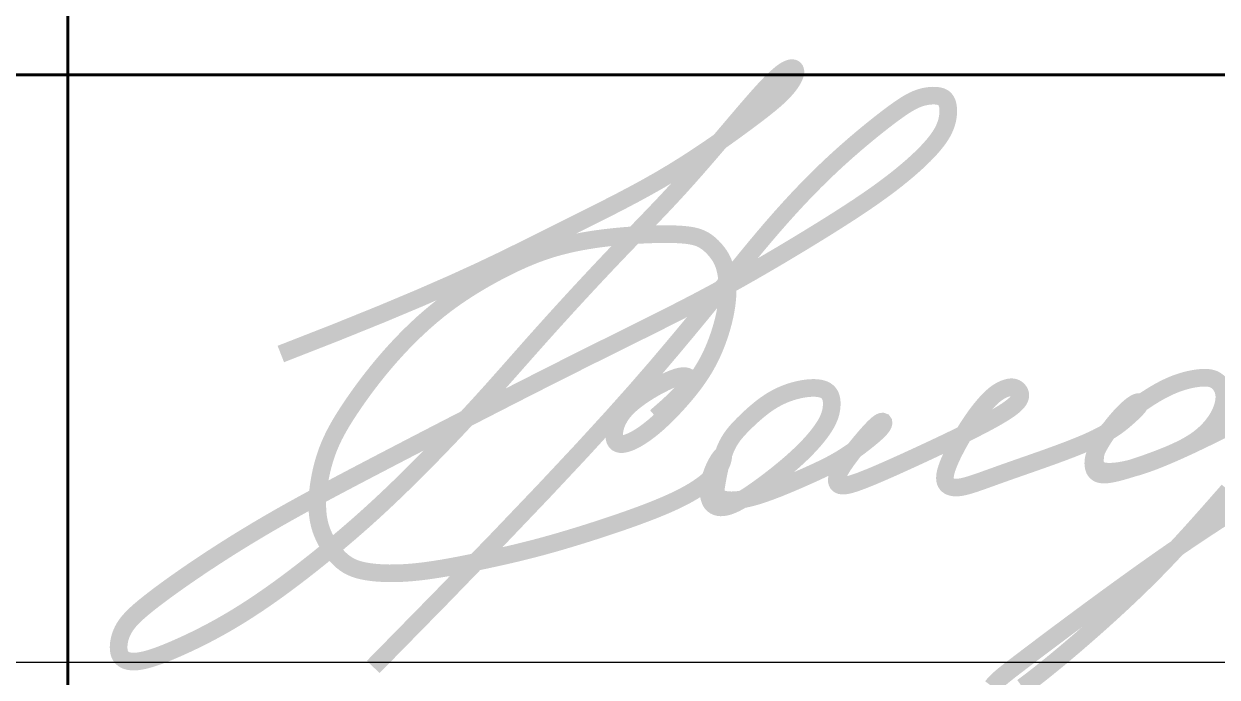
# Paper-space layout 'A4 Ф3' of a CAD drawing. Header units: millimetres. Extents: x 1 to 211, y 1 to 298.
# Drawn here: x 60.63 to 70.79, y 30.87 to 36.43 of the extents above; entities that cross this region are included whole.
import ezdxf

# ---------------------------------------------------------------- set-up
doc = ezdxf.new("R2010")
doc.units = ezdxf.units.MM
doc.layers.add('FORMAT', color=7, linetype='Continuous')
doc.layers.add('List', color=7, linetype='Continuous')

# ---------------------------------------------------------------- blocks, each defined once
blk = doc.blocks.new('СНН')
at = {"layer": 'List', "color": 0, "const_width": 0.3}
for points in [[(3.630176231682071, 7.464948683731847), (4.558706652124527, 7.827951670634121), (5.343115708659638, 8.144977759262758), (6.002029214732374, 8.421459123229539), (6.554072983787676, 8.6628279361463), (7.017872829270515, 8.874516371624836), (7.412054564625861, 9.061956603276982), (7.755244003298656, 9.230580804714535), (8.066066958733927, 9.38582114954933), (8.360165474353721, 9.532400229156934), (8.641246513488511, 9.67220230596814), (8.91003326944599, 9.806402060177462), (9.167248935533763, 9.936174171979474), (9.41361670505944, 10.06269332156868), (9.649859771330682, 10.18713418913967), (9.876701327655127, 10.31067145488695), (10.09486456734035, 10.4344797990051), (10.30482408600514, 10.55931222159699), (10.50606008851261, 10.68423500239903), (10.697804182037, 10.80789274105595), (10.87928797375252, 10.92893003721248), (11.04974307083341, 11.04599149051337), (11.20840108045394, 11.15772170060336), (11.3544936097883, 11.26276526712719), (11.48725226601075, 11.35976678972962), (11.60621752017817, 11.44774736807846), (11.71216529887809, 11.52723410193411), (11.80618039258067, 11.59913059107997), (11.88934759175609, 11.66434043529952), (11.96275168687452, 11.72376723437619), (12.02747746840612, 11.77831458809346), (12.0846097268211, 11.82888609623477), (12.13523325258959, 11.87638535858356), (12.18029723711865, 11.92155784510855), (12.2202084755628, 11.9645165065194), (12.25523816401335, 12.00521616371108), (12.28565749856167, 12.04361163757848), (12.31173767529913, 12.07965774901655), (12.33374989031711, 12.11330931892023), (12.35196533970691, 12.14452116818444), (12.36665521955993, 12.17324811770412), (12.37806812637799, 12.19946004818924), (12.38636225830507, 12.2231870796099), (12.3916732138955, 12.24447439175125), (12.39413659170375, 12.26336716439844), (12.39388799028416, 12.27991057733663), (12.39106300819119, 12.29414981035097), (12.38579724397922, 12.30613004322659), (12.37822629620268, 12.31589645574864), (12.36846316399604, 12.32345657776798), (12.35653044881414, 12.32866733939824), (12.34242815269189, 12.33134802081872), (12.32615627766421, 12.33131790220876), (12.30771482576602, 12.3283962637477), (12.28710379903222, 12.32240238561485), (12.26432319949774, 12.31315554798955), (12.23937302919748, 12.30047503105111), (12.21223068972898, 12.28418011475216), (12.1827831809403, 12.26409007813856), (12.1508949022421, 12.24002420002949), (12.11643025304511, 12.21180175924411), (12.07925363275996, 12.17924203460157), (12.03922944079733, 12.14216430492104), (11.9962220765679, 12.1003878490217), (11.95009593948239, 12.0537319457227), (11.90060996374825, 12.00191045411785), (11.84710122276039, 11.94421555439942), (11.78880132471047, 11.87983400703436), (11.72494187779017, 11.80795257248957), (11.65475449019123, 11.727758011232), (11.57747077010529, 11.63843708372857), (11.4923223257241, 11.5391765504462), (11.39854076523929, 11.42916317185181), (11.29569669322859, 11.30804303849494), (11.18471669981379, 11.17729956125558), (11.0668663715027, 11.03887548109629), (10.9434112948031, 10.89471353897971), (10.81561705622283, 10.74675647586839), (10.68474924226964, 10.59694703272495), (10.55207343945139, 10.44722795051196), (10.41885523427584, 10.29954197019202), (10.28602875045695, 10.15528214250808), (10.15320226053333, 10.01364275732452), (10.01965257424973, 9.873268414286088), (9.884656501350833, 9.732803713037512), (9.747490851581446, 9.590893253223541), (9.607432434686274, 9.446181634488909), (9.46375806041007, 9.297313456478378), (9.315744538497569, 9.142933318836668), (9.16301520765424, 8.982160211219522), (9.006579522428524, 8.816010683326652), (8.847793466329591, 8.645975674868765), (8.688013022866585, 8.473546125556553), (8.528594175548648, 8.30021297510072), (8.37089290788495, 8.127467163211989), (8.21626520338468, 7.95679962960105), (8.066067045556961, 7.789701313978625), (7.921202423407919, 7.627241476133775), (7.78076734793143, 7.46880265616916), (7.643405835618352, 7.313345714265793), (7.507761902959543, 7.159831510604689), (7.372479566445804, 7.007220905366892), (7.236202842567976, 6.854474758733388), (7.097575747816932, 6.700553930885234), (6.955242298683486, 6.544419282003431), (6.808283439825089, 6.385423232333849), (6.657527828565491, 6.224484442381765), (6.504241050395023, 6.06291313271727), (6.349688690804043, 5.902019523910496), (6.195136335282882, 5.743113836531534), (6.041849569321897, 5.587506291150504), (5.891093978411433, 5.436507108337508), (5.744135148041834, 5.291426508662667), (5.601884600811388, 5.153213272601362), (5.463837607750093, 5.021370420250008), (5.329135376995935, 4.895039531610308), (5.196919116686899, 4.773362186683954), (5.066330034960884, 4.655479965472665), (4.936509339955918, 4.540534447978103), (4.806598239809943, 4.427667214201974), (4.675737942660902, 4.316019844145998), (4.543310721252225, 4.204959817644351), (4.409663106749121, 4.094758213861339), (4.275382694922313, 3.985912011793743), (4.141057081542442, 3.878918190438369), (4.00727386238023, 3.774273728791996), (3.874620633206291, 3.672475605851417), (3.743684989791347, 3.574020800613439), (3.615054527906089, 3.479406292074855), (3.48919631093365, 3.389023639620432), (3.366095272707156, 3.302842724186817), (3.245615814672191, 3.220728007098671), (3.127622338274356, 3.1425439496806), (3.011979244959242, 3.068155013257268), (2.898550936172433, 2.997425659153279), (2.787201813359523, 2.930220348693296), (2.677796277966116, 2.86640354320194), (2.570289130304495, 2.805862293783079), (2.464996766153724, 2.748574010657478), (2.362325980159575, 2.694538693825151), (2.262683566967808, 2.643756343286085), (2.166476321224187, 2.596226959040279), (2.074111037574489, 2.551950541087748), (1.985994510664461, 2.510927089428477), (1.902533535139887, 2.473156604062467), (1.824021907020757, 2.438616494757113), (1.750301427824012, 2.40719381034934), (1.68110090044086, 2.378753009443443), (1.616149127762462, 2.353158550643769), (1.555174912680016, 2.330274892554612), (1.497907058084706, 2.309966493780279), (1.444074366867717, 2.292097812925078), (1.393405641920232, 2.276533308593357), (1.345652286062083, 2.263160029735345), (1.300656101827676, 2.251955386685196), (1.258281491680051, 2.24291938012297), (1.218392858082275, 2.236052010728769), (1.180854603497387, 2.231353279182641), (1.145531130388434, 2.228823186164703), (1.11228684121847, 2.228461732355), (1.080986138450555, 2.230268918433651), (1.051531090473687, 2.234244745080701), (1.023974429380722, 2.240389212976253), (0.9984065531904845, 2.248702322800369), (0.974917859921767, 2.25918407523315), (0.9535987475934035, 2.271834470954672), (0.9345396142241995, 2.28665351064501), (0.9178308578329748, 2.303641194984237), (0.903562876438535, 2.322797524652443), (0.891795935217182, 2.344099909983754), (0.8824697679751594, 2.367435399928424), (0.8754939756761999, 2.392668453090792), (0.8707781592840362, 2.419663528075147), (0.8682319197623797, 2.448285083485814), (0.8677648580749774, 2.478397577927111), (0.8692865751855477, 2.509865470003333), (0.8727066720578235, 2.542553218318815), (0.8779874825962608, 2.576332811895426), (0.885302272468273, 2.611106361425385), (0.8948770402819903, 2.646783508018486), (0.9069377846455424, 2.683273892784498), (0.9217105041670735, 2.7204871568332), (0.9394211974547133, 2.758332941274375), (0.960295863116606, 2.79672088721783), (0.9845604997608816, 2.835560635773333), (1.012523971609347, 2.874882307931116), (1.044826605338514, 2.915197944203214), (1.08219159323854, 2.957140064982098), (1.125342127599601, 3.001341190660255), (1.175001400711884, 3.048433841630185), (1.231892604865542, 3.09905053828433), (1.296738932350756, 3.153823801015207), (1.370263575457705, 3.213386150215271), (1.45300139498142, 3.278204446044696), (1.544733925736352, 3.34808290773428), (1.64505437104183, 3.42266009428252), (1.753555934217168, 3.501574564687913), (1.869831818581701, 3.584464877948946), (1.993475227454737, 3.670969593064114), (2.124079364155598, 3.760727269031889), (2.261237432003611, 3.853376464850796), (2.404640567116111, 3.948600919644476), (2.554371636802542, 4.046265093037391), (2.71061144117035, 4.146278624779142), (2.873540780327004, 4.248551154619377), (3.043340454379951, 4.352992322307699), (3.220191263436653, 4.459511767593724), (3.40427400760457, 4.568019130227099), (3.595769486991152, 4.678424049957428), (3.794737968977187, 4.790643696725226), (4.000757590036826, 4.90462536123455), (4.213285953917491, 5.020323864380316), (4.431780664366655, 5.137694027057449), (4.655699325131763, 5.256690670160907), (4.884499539960302, 5.377268614585602), (5.117638912599687, 5.499382681226464), (5.354575046797407, 5.622987690978433), (5.594712813868881, 5.747970694491996), (5.837246155401572, 5.873947661439785), (6.081316280550865, 6.000466791249991), (6.326064398472198, 6.127076283350831), (6.570631718320996, 6.253324337170468), (6.814159449252656, 6.378759152137121), (7.055788800422632, 6.502928927678965), (7.294660980986321, 6.625381863224205), (7.530173330701899, 6.745794168272368), (7.762747711738654, 6.864354092608323), (7.993062116868628, 6.981377896088247), (8.221794538863833, 7.097181838568374), (8.449622970496335, 7.212082179904882), (8.677225404538149, 7.326395179953976), (8.905279833761313, 7.440437098571848), (9.134464250937896, 7.554524195614717), (9.365260784091731, 7.668950141046209), (9.597368102254052, 7.783918245259641), (9.830289009707897, 7.899609228755764), (10.06352631073633, 8.016203812035341), (10.29658280962238, 8.133882715599128), (10.52896131064912, 8.252826659947885), (10.76016461809959, 8.373216365582351), (10.98969553625684, 8.495232553003277), (11.21697400395982, 8.61888275251492), (11.44108849827108, 8.743481733635406), (11.6610446308091, 8.868171075686332), (11.87584801319238, 8.99209235798935), (12.08450425703935, 9.114387159866041), (12.28601897396848, 9.234197060638053), (12.47939777559827, 9.350663639626973), (12.66364627354718, 9.462928476154431), (12.83801114302164, 9.570336459708685), (13.00270331358015, 9.67304572044452), (13.15817477836913, 9.77141769868335), (13.30487753053498, 9.86581383474663), (13.44326356322423, 9.956595568955791), (13.57378486958325, 10.04412434163224), (13.69689344275855, 10.12876159309741), (13.81304127589649, 10.21086876367275), (13.92263516330376, 10.29074705362609), (14.02590110392762, 10.36845670301103), (14.12301989787551, 10.44399771182756), (14.21417234525492, 10.51737008007566), (14.29953924617328, 10.58857380775535), (14.37930140073806, 10.65760889486664), (14.45363960905672, 10.7244753414095), (14.52273467123672, 10.78917314738395), (14.58674478711771, 10.85171737271837), (14.64573775546816, 10.91218331705467), (14.69975877478879, 10.97066133996316), (14.74885304358022, 11.02724180101411), (14.79306576034315, 11.08201505977784), (14.83244212357829, 11.13507147582464), (14.86702733178626, 11.18650140872482), (14.89686658346781, 11.23639521804865), (14.92205781023386, 11.28481314350968), (14.94290987613669, 11.33169494539437), (14.95978437833881, 11.37695026413243), (14.9730429140028, 11.42048874015357), (14.98304708029116, 11.46222001388747), (14.99015847436647, 11.50205372576387), (14.99473869339127, 11.53989951621243), (14.99714933452807, 11.57566702566288), (14.99769926199872, 11.60928095447329), (14.99648640826208, 11.6407262427153), (14.99355597283627, 11.6700028903889), (14.98895315523944, 11.69711089749407), (14.98272315498971, 11.72205026403082), (14.97491117160524, 11.74482098999918), (14.96556240460416, 11.76542307539911), (14.95472205350458, 11.78385652023063), (14.94239765138997, 11.80013638453546), (14.92844606560501, 11.81433796852227), (14.91268649705972, 11.82655163244141), (14.89493814666409, 11.83686773654325), (14.87502021532811, 11.84537664107822), (14.85275190396177, 11.85216870629663), (14.82795241347509, 11.85733429244891), (14.80044094477804, 11.86096375978542), (14.77010449839704, 11.86309475835381), (14.73710127332381, 11.86355409739082), (14.70165726816651, 11.86211587593045), (14.66399848153324, 11.85855419300675), (14.62435091203221, 11.85264314765372), (14.5829405582715, 11.84415683890537), (14.53999341885924, 11.83286936579573), (14.49573549240361, 11.81855482735881), (14.45014417982381, 11.8008743728257), (14.40220249128347, 11.77903735221589), (14.3506448392574, 11.7521401657459), (14.29420563622025, 11.71927921363229), (14.2316192946468, 11.6795508960916), (14.16162022701184, 11.63205161334039), (14.08294284579003, 11.57587776559521), (13.99432156345614, 11.51012575307258), (13.8949352547524, 11.43417058602433), (13.78574064349101, 11.34850171484321), (13.6681389157516, 11.2538871999572), (13.54353125761386, 11.15109510179434), (13.41331885515748, 11.04089348078263), (13.27890289446208, 10.92405039735006), (13.14168456160732, 10.80133391192465), (13.00306504267294, 10.67351208493441), (12.8641517265315, 10.54115719671824), (12.72487681322752, 10.40405840725867), (12.58487870559847, 10.2618090964491), (12.44379580648177, 10.11400264418299), (12.30126651871489, 9.960232430353727), (12.15692924513533, 9.800091834854754), (12.01042238858048, 9.633174237579482), (11.86138435188783, 9.459073018421336), (11.70901284242342, 9.277020116838967), (11.55074278566772, 9.084801710551927), (11.38356841162979, 8.879842536844961), (11.20448395031869, 8.659567333002855), (11.01048363174345, 8.421400836310369), (10.79856168591314, 8.162767784052264), (10.5657123428368, 7.881092913513313), (10.30892983252352, 7.573800961978278), (10.02163761881021, 7.234905575611165), (9.682976100845252, 6.844776036092937), (9.26851491160491, 6.380370533983793), (8.753823684065424, 5.818647259843942), (8.114472051203109, 5.136564404233567), (7.326029645994168, 4.311080157712865), (6.364066101414891, 3.319152710842061), (5.20415105044151, 2.137740254181323)], [(10.01772414321158, 6.394060086526337), (10.22334822287155, 6.574226717060298), (10.37615662183918, 6.718542998676554), (10.48299707219934, 6.831278443854301), (10.55071730603686, 6.916702565072796), (10.58616505543662, 6.979084874811235), (10.59618805248348, 7.022694885548858), (10.58763402926232, 7.051802109764892), (10.56735071785795, 7.070676059938563), (10.54096546251772, 7.0828483080912), (10.50922405613875, 7.088898664412567), (10.47165190378058, 7.088668998634503), (10.42777441050283, 7.082001180488873), (10.37711698136505, 7.06873707970756), (10.31920502142682, 7.048718566022387), (10.25356393574772, 7.02178750916525), (10.17971912938731, 6.987785778867987), (10.09771203574596, 6.946717139942677), (10.00964820158711, 6.89923293752227), (9.91814920201503, 6.846146411819901), (9.825836612133969, 6.788270803048746), (9.735332007048157, 6.726419351421952), (9.649256961861852, 6.661405297152668), (9.57023305167931, 6.594041880454057), (9.50088185160476, 6.525142341539265), (9.443244875581428, 6.455565100746639), (9.397043392908301, 6.386349298915291), (9.361418611723337, 6.318579257009503), (9.335511740164534, 6.253339295993555), (9.31846398636982, 6.191713736831729), (9.309416558477182, 6.134786900488322), (9.307510664624544, 6.083643107927628), (9.311887512949937, 6.039366680113928), (9.321816376892627, 6.002823567803133), (9.337078791097582, 5.974006240917731), (9.357584355511008, 5.952688799171795), (9.383242670079198, 5.938645342279428), (9.413963334748445, 5.931649969954719), (9.449655949464981, 5.931476781911797), (9.49023011417512, 5.937899877864722), (9.535595428825076, 5.950693357527612), (9.585646427024713, 5.969699090745649), (9.640217377037914, 5.995030027888518), (9.699127480792157, 6.02686688945694), (9.762195940214895, 6.065390395951681), (9.829241957233563, 6.110781267873491), (9.900084733775657, 6.163220225723136), (9.974543471768612, 6.222887990001368), (10.05243737313989, 6.289965281208921), (10.13341237499742, 6.364391859518946), (10.21642135517106, 6.445143643794011), (10.30024392667115, 6.5309555925691), (10.38365970250803, 6.62056266437915), (10.465448295692, 6.712699817759116), (10.54438931923343, 6.806102011243964), (10.61926238614262, 6.89950420336865), (10.68884710942993, 6.991641352668139), (10.75221689880399, 7.081534558016855), (10.80962035076669, 7.169349479647124), (10.86159985851816, 7.255537918130769), (10.90869781525859, 7.340551674039588), (10.95145661418816, 7.424842547945388), (10.99041864850704, 7.50886234041998), (11.02612631141539, 7.59306285203516), (11.05912199611342, 7.677895883362751), (11.08982756409204, 7.763662634783941), (11.11818275000541, 7.850061905917527), (11.14400675679843, 7.936641896191716), (11.16711878741601, 8.022950805034682), (11.18733804480308, 8.10853683187463), (11.20448373190456, 8.192948176139765), (11.21837505166533, 8.275733037258261), (11.22883120703031, 8.356439614658314), (11.23574673330509, 8.434646227964933), (11.23931749523783, 8.510051677590326), (11.23981468993733, 8.582384884143536), (11.23750951451242, 8.65137476823358), (11.23267316607189, 8.716750250469502), (11.22557684172457, 8.778240251460318), (11.21649173857926, 8.835573691815055), (11.2056890537448, 8.888479492142764), (11.19340231789532, 8.936814582897085), (11.17971439596616, 8.980947933910258), (11.16467048645801, 9.021376524859178), (11.14831578787155, 9.058597335420698), (11.13069549870744, 9.093107345271704), (11.11185481746639, 9.12540353408906), (11.09183894264907, 9.155982881549662), (11.07069307275617, 9.185342367330364), (11.0484699400501, 9.213873551269314), (11.02525241184028, 9.241546313849822), (11.00113088919794, 9.268225115716405), (10.97619577319423, 9.293774417513632), (10.95053746490035, 9.318058679886065), (10.92424636538749, 9.340942363478248), (10.89741287572683, 9.362289928934741), (10.87012739698954, 9.381965836900108), (10.84238239727925, 9.39987219772648), (10.81377861282911, 9.416061720596502), (10.78381884690472, 9.430624764400363), (10.7520059027717, 9.443651688028297), (10.71784258369561, 9.455232850370521), (10.68083169294203, 9.465458610317242), (10.64047603377659, 9.474419326758664), (10.59627840946487, 9.482205358585034), (10.54780188963576, 9.488892004984862), (10.49485060937158, 9.494494326339918), (10.43728897011786, 9.49901232333029), (10.37498137332025, 9.502445996636055), (10.3077922204243, 9.504795346937271), (10.23558591287562, 9.506060374914057), (10.15822685211981, 9.50624108124647), (10.07557943960245, 9.505337466614591), (9.987636142240092, 9.503342001620979), (9.894901688833158, 9.500217036557999), (9.798008873652975, 9.495917391640518), (9.697590490970896, 9.490397887083375), (9.594279335058332, 9.483613343101439), (9.48870820018658, 9.475518579909561), (9.38150988062705, 9.466068417722568), (9.27331717065104, 9.455217676755339), (9.164687531999746, 9.442906117180996), (9.055877096293356, 9.429013259005714), (8.947066662621893, 9.413403562193992), (8.83843703007531, 9.3959414867103), (8.730168997743675, 9.376491492519108), (8.622443364716958, 9.354918039584888), (8.515440930085134, 9.331085587872124), (8.409342492938237, 9.304858597345287), (8.304155586868445, 9.276056347730304), (8.199194683476605, 9.244317397798994), (8.093600988865802, 9.209235126084607), (7.986515709139041, 9.17040291112039), (7.877080050399399, 9.127414131439622), (7.764435218749909, 9.079862165575562), (7.647722420293632, 9.027340392061475), (7.526082861133602, 8.969442189430607), (7.398989211523343, 8.905858826770839), (7.267239998318132, 8.83667313538848), (7.131965212523766, 8.762065837144434), (6.994294845146015, 8.682217653899627), (6.855358887190618, 8.597309307514976), (6.716287329663344, 8.50752151985138), (6.578210163569991, 8.413035012769782), (6.442257379916298, 8.314030508131083), (6.309393237632804, 8.210748967283038), (6.179919067349146, 8.103672309520746), (6.053970467619762, 7.993342693626146), (5.931683036999004, 7.880302278381208), (5.813192374041335, 7.765093222567841), (5.698634077301136, 7.648257684968015), (5.5881437453328, 7.530337824363655), (5.48185697669075, 7.411875799536701), (5.379909369759843, 7.293428829764238), (5.28243652224657, 7.175614376303755), (5.189574031687882, 7.059064960907917), (5.101457495620749, 6.944413105329374), (5.018222511582109, 6.832291331320732), (4.940004677108916, 6.723332160634669), (4.866939589738109, 6.61816811502382), (4.79916284700667, 6.517431716240807), (4.736734714260421, 6.421506995406431), (4.679414128080992, 6.329784021113994), (4.62688469285888, 6.241404371324961), (4.578830012984553, 6.155509624000785), (4.534933692848568, 6.07124135710292), (4.494879336841407, 5.987741148592817), (4.458350549353582, 5.904150576431931), (4.425030934775605, 5.819611218581727), (4.394656829929971, 5.733483023665399), (4.367175501367228, 5.645999422953167), (4.342586948069907, 5.557612218377002), (4.320891169020597, 5.468773211868864), (4.302088163201773, 5.379934205360726), (4.286177929596021, 5.291547000784561), (4.273160467185874, 5.204063400072328), (4.263035774953891, 5.117935205156001), (4.255856584992898, 5.033523857377133), (4.251886561837011, 4.950829355715598), (4.251442103130614, 4.869761338560834), (4.254839606518146, 4.790229444302354), (4.262395469644005, 4.712143311329569), (4.274426090152587, 4.635412578031974), (4.291247865688305, 4.559946882799025), (4.313177193895569, 4.485655864020159), (4.340372273596585, 4.412562110567861), (4.372358508324737, 4.341140013246544), (4.4085031027912, 4.271976913343607), (4.448173261707182, 4.205660152146478), (4.490736189783845, 4.142777070942557), (4.53555909173238, 4.083915011019271), (4.58200917226398, 4.029661313664021), (4.629453636089834, 3.98060332016422), (4.677515819371734, 3.937162711574956), (4.726843584074174, 3.899098528021994), (4.778340923612219, 3.866004149398719), (4.832911831400934, 3.837472955598599), (4.891460300855456, 3.813098326515031), (4.954890325390834, 3.792473642041429), (5.024105898422163, 3.77519228207123), (5.100011013364536, 3.760847626497863), (5.183328864882184, 3.749138475166802), (5.274059452635952, 3.74018530773182), (5.372021977535865, 3.734214023798713), (5.477035640491919, 3.731450522973332), (5.588919642414083, 3.732120704861486), (5.707493184212367, 3.736450469068998), (5.832575466796782, 3.744665715201691), (5.96398569107734, 3.756992342865387), (6.101354726468855, 3.773520711630382), (6.24356011640566, 3.793799020924879), (6.389291072826864, 3.817239930141539), (6.537236807671661, 3.843256098673023), (6.686086532879158, 3.871260185912021), (6.834529460388523, 3.900664851251178), (6.981254802138906, 3.930882754083157), (7.124951770069429, 3.961326553800645), (7.264746505472899, 3.991582100106185), (7.40151286705651, 4.021928003941766), (7.536561642881139, 4.052816066559302), (7.671203621007634, 4.084698089210661), (7.806749589496831, 4.118025873147729), (7.944510336409621, 4.153251219622404), (8.08579664980681, 4.190825929886585), (8.231919317749288, 4.231201805192128), (8.383714532679136, 4.274672516409452), (8.540120104563584, 4.320899212883006), (8.69959924775111, 4.369384913575743), (8.860615176590159, 4.419632637450646), (9.021631105429208, 4.471145403470671), (9.181110248616733, 4.523426230598786), (9.337515820501181, 4.575978137797946), (9.48931103543103, 4.628304144031133), (9.635192638937639, 4.680005158475864), (9.774791501283687, 4.731073651167946), (9.907972023914795, 4.781599982357775), (10.03459860827658, 4.83167451229572), (10.15453565581458, 4.881387601232148), (10.26764756797445, 4.930829609417443), (10.37379874620173, 4.980090897101987), (10.47285359194202, 5.029261824536149), (10.56471417290606, 5.078402632000205), (10.64943322186499, 5.127453079893953), (10.72710113785507, 5.176322808647114), (10.79780831991257, 5.224921458689394), (10.86164516707379, 5.27315867045047), (10.91870207837497, 5.320944084360064), (10.96906945285241, 5.368187340847896), (11.01283768954235, 5.414798080343629), (11.05014992042183, 5.460588052949077), (11.08136020923078, 5.504977447454351), (11.10687535264986, 5.547288562321668), (11.1271021473598, 5.586843696013247), (11.14244739004121, 5.62296514699129), (11.15331787737483, 5.654975213718003), (11.1601204060413, 5.682196194655588), (11.16326177272131, 5.703950388266278), (11.16311864091389, 5.719695633387843), (11.15994714139137, 5.729431930360306), (11.15397327174442, 5.733294819899285), (11.14542302956373, 5.731419842720399), (11.13452241243999, 5.723942539539223), (11.12149741796383, 5.71099845107139), (11.10657404372601, 5.692723118032489), (11.08997828731716, 5.669252081138139), (11.0719813458461, 5.64078865112171), (11.05303521449417, 5.607807218787613), (11.0336370879609, 5.570849944958041), (11.01428416094575, 5.530458990455159), (10.99547362814826, 5.487176516101172), (10.97770268426787, 5.441544682718259), (10.96146852400409, 5.394105651128612), (10.94726834205644, 5.345401582154394), (10.93554660035322, 5.295989696432826), (10.92653682973815, 5.246487453861305), (10.92041982828377, 5.197527374152187), (10.91737639406263, 5.14974197701791), (10.91758732514725, 5.103763782170858), (10.92123341961022, 5.060225309323428), (10.92849547552401, 5.01975907818803), (10.93955429096124, 4.982997608477049), (10.95454546464586, 4.950490589956757), (10.97342379790761, 4.922456392608836), (10.99609889272767, 4.899030556468773), (11.02248035108726, 4.880348621572125), (11.05247777496754, 4.866546127954407), (11.08600076634968, 4.85775861565115), (11.12295892721489, 4.854121624697867), (11.16326185954435, 4.855770695130104), (11.20692463069199, 4.862871487066826), (11.25438416950268, 4.875710140960862), (11.30618287019408, 4.894602917348507), (11.36286312698379, 4.919866076766012), (11.42496733408947, 4.951815879749688), (11.49303788572874, 4.990768586835798), (11.5676171761192, 5.037040458560625), (11.64924759947848, 5.090947755460447), (11.73807228727489, 5.152535657773825), (11.83263731997931, 5.220765024548271), (11.9310895153132, 5.294325634533635), (12.03157569099815, 5.371907266479695), (12.13224266475563, 5.452199699136286), (12.23123725430716, 5.533892711253187), (12.32670627737428, 5.615676081580232), (12.41679655167851, 5.696239588867229), (12.49998635841348, 5.774461262215567), (12.57607983266149, 5.849972132133075), (12.64521257297696, 5.922591479479152), (12.70752017791423, 5.992138585113195), (12.76313824602775, 6.058432729894619), (12.81220237587195, 6.12129319468282), (12.85484816600117, 6.180539260337226), (12.8912112149699, 6.235990207717222), (12.92150245403226, 6.287548147401665), (12.94623414524176, 6.33544650884724), (12.96599388335156, 6.380001551230066), (12.98136926311488, 6.421529533726243), (12.992947879285, 6.460346715511903), (13.00131732661509, 6.496769355763163), (13.0070651998584, 6.531113713656154), (13.01077909376812, 6.563696048366978), (13.0129336041326, 6.594779909322426), (13.01355133088043, 6.624418006951913), (13.0125418749754, 6.652610341935528), (13.00981483738121, 6.679356914953331), (13.00527981906157, 6.704657726685439), (12.99884642098024, 6.7285127778119), (12.99042424410095, 6.750922069012801), (12.97992288938738, 6.771885600968232), (12.9672368911277, 6.791388314203189), (12.95220051690748, 6.809354908622381), (12.93463296763676, 6.825695023975427), (12.9143534442255, 6.840318300011944), (12.89118114758375, 6.853134376481548), (12.86493527862146, 6.864052893133873), (12.83543503824865, 6.872983489718549), (12.80249962737534, 6.87983580598518), (12.76602357978086, 6.884527011647591), (12.72620276072214, 6.887004396276367), (12.68330836832547, 6.887222779406258), (12.63761160071706, 6.885136980572056), (12.58938365602324, 6.880701819308526), (12.53889573237026, 6.873872115150433), (12.48641902788438, 6.86460268763254), (12.43222474069188, 6.852848356289641), (12.37656900224343, 6.838541350763932), (12.31964767728715, 6.821523541127277), (12.26164156389563, 6.80161420755904), (12.20273146014139, 6.778632630238547), (12.14309816409698, 6.752398089345092), (12.08292247383494, 6.722729865058028), (12.0223851874278, 6.689447237556663), (11.96166710294813, 6.652369487020351), (11.90097915148055, 6.611458963741455), (11.84065279615805, 6.567250298464628), (11.78104963312572, 6.520421192047578), (11.72253125852865, 6.471649345348026), (11.66545926851194, 6.421612459223666), (11.61019525922066, 6.370988234532219), (11.55710082679988, 6.320454372131393), (11.5065375673947, 6.270688572878881), (11.45879927804262, 6.222104987298877), (11.41390855935052, 6.174063564581274), (11.37182021281774, 6.125660703582497), (11.33248903994365, 6.075992803158925), (11.29586984222751, 6.024156262166926), (11.26191742116867, 5.969247479462907), (11.23058657826647, 5.910362853903251), (11.20183211502021, 5.846598784344323), (11.17560129933702, 5.777488409945931), (11.15181126475536, 5.704311831081355), (11.13037161122152, 5.628785888427273), (11.11119193868174, 5.552627422660407), (11.09418184708232, 5.47755327445742), (11.07925093636953, 5.405280284494992), (11.06630880648961, 5.337525293449843), (11.05526505738885, 5.276005141998638), (11.04618748766614, 5.22203758090238), (11.03977669053091, 5.17534400125929), (11.0368914578452, 5.135246704251898), (11.03839058147102, 5.101067991062734), (11.04513285327041, 5.072130162874344), (11.05797706510543, 5.047755520869245), (11.07778200883811, 5.027266366229966), (11.1054064763305, 5.009985000139053), (11.14156612746758, 4.995459623384846), (11.18640409422642, 4.984142035179004), (11.23992037660696, 4.976709934338984), (11.30211497460925, 4.973841019682254), (11.37298788823327, 4.976212990026297), (11.45253911747903, 4.984503544188555), (11.54076866234649, 4.999390380986525), (11.6376765228357, 5.021551199237663), (11.74290110246241, 5.051317317933126), (11.8546344188054, 5.087634536758827), (11.97070689295924, 5.129102275574325), (12.08894894601854, 5.174319954239265), (12.20719099907782, 5.221886992613193), (12.32326347323169, 5.270402810555737), (12.43499678957468, 5.318466827926457), (12.54022136920136, 5.364678464584969), (12.63727989492059, 5.407960930437951), (12.72656409639828, 5.448532595580417), (12.80897796501455, 5.486935620154454), (12.88542549214964, 5.523712164302196), (12.95681066918365, 5.559404388165731), (13.02403748749682, 5.594554451887148), (13.08800993846932, 5.62970451560858), (13.14963201348129, 5.665396739472114), (13.20964950542986, 5.70204527354852), (13.26817541327995, 5.739552227623221), (13.32516453751341, 5.777691701410333), (13.38057167861214, 5.816237794623944), (13.43435163705797, 5.854964606978143), (13.48645921333278, 5.893646238187031), (13.53684920791841, 5.932056787964711), (13.58547642129676, 5.969970356025271), (13.63222032124989, 6.007161042196159), (13.67665904476061, 6.043402946758206), (13.71829539611201, 6.078470170105589), (13.75663217958711, 6.112136812632485), (13.791172199469, 6.144176974733071), (13.8214182600407, 6.174364756801523), (13.84687316558526, 6.202474259232019), (13.86703972038572, 6.228279582418721), (13.88154879419611, 6.251517176481499), (13.89054351865428, 6.271772890442775), (13.89429509086903, 6.288594923050681), (13.89307470794921, 6.30153147305333), (13.88715356700359, 6.310130739198811), (13.876802865141, 6.313940920235268), (13.86229379947028, 6.312510214910801), (13.84389756710021, 6.305386821973527), (13.82183263253805, 6.292194240606889), (13.79610652988467, 6.272857171735708), (13.76667406063942, 6.247375616720162), (13.73349002630161, 6.215749576920401), (13.69650922837059, 6.177979053696574), (13.6556864683456, 6.134064048408873), (13.61097654772607, 6.084004562417419), (13.56233426801125, 6.027800597082404), (13.5099856278093, 5.965730763572523), (13.45524141416359, 5.899188112290687), (13.39968361122635, 5.829844303448368), (13.3448942031498, 5.759370997257008), (13.29245517408614, 5.689439853928078), (13.2439485081876, 5.621722533673036), (13.20095618960636, 5.557890696703324), (13.16506020249463, 5.499616003230428), (13.1374583349309, 5.448208673371041), (13.11781159069872, 5.40353316686297), (13.10539677750793, 5.365092503349259), (13.09949070306837, 5.332389702472937), (13.09937017508983, 5.304927783877047), (13.10431200128218, 5.282209767204648), (13.1135929893552, 5.263738672098796), (13.12648994701877, 5.249017518202506), (13.14249061289771, 5.237654745224247), (13.16192644927719, 5.229680473134138), (13.18533984935735, 5.225230241967707), (13.21327320633838, 5.224439591760472), (13.24626891342046, 5.227444062547959), (13.28486936380375, 5.2343791943657), (13.3296169506884, 5.245380527249224), (13.38105406727462, 5.260583601234046), (13.43970050751224, 5.28012395646904), (13.50598566834969, 5.304137133556466), (13.66309934261679, 5.366124116151056), (13.75474145144267, 5.404369003089414), (13.85564947166094, 5.447628874742648), (13.96623020096979, 5.496039271826347), (14.08689043706729, 5.549735735056117), (14.21753978193467, 5.608635434825856), (14.3560990546853, 5.671782060242605), (14.4999918787156, 5.7380009300917), (14.64664187742201, 5.806117363158492), (14.79347267420095, 5.874956678228301), (14.93790789244889, 5.943344194086449), (15.07737115556224, 6.010105229518302), (15.20928608693742, 6.074065103309166), (15.33156597243482, 6.134275034416958), (15.44408274777046, 6.190689842489774), (15.54719801112438, 6.243490247348304), (15.64127336067656, 6.292856968813211), (15.72667039460703, 6.338970726705184), (15.80375071109574, 6.382012240844886), (15.87287590832275, 6.422162231052979), (15.93440758446803, 6.459601417150167), (15.98871487045588, 6.494510519070445), (16.03619702818775, 6.527070257201245), (16.07726085230942, 6.557461352043304), (16.11231313746666, 6.585864524097374), (16.14176067830524, 6.612460493864219), (16.16601026947092, 6.637429981844604), (16.18546870560945, 6.660953708539267), (16.20054278136663, 6.683212394448972), (16.21163175830474, 6.704356639991004), (16.21910476565233, 6.72441656524883), (16.22332339955451, 6.743392170222463), (16.22464925615631, 6.761283454911875), (16.22344393160287, 6.778090419317081), (16.22006902203927, 6.793813063438093), (16.21488612361054, 6.808451387274885), (16.20825683246184, 6.82200539082747), (16.20049754555921, 6.834475074095848), (16.19174386315288, 6.845860437080034), (16.18208618631397, 6.856161479779999), (16.17161491611372, 6.865378202195756), (16.16042045362329, 6.873510604327307), (16.14859319991387, 6.880558686174651), (16.13622355605668, 6.886522447737789), (16.12340192312283, 6.891401889016719), (16.11016596890368, 6.89518194996971), (16.09634242807098, 6.897787330388126), (16.08170530201659, 6.89912767002157), (16.06602859213234, 6.899112608619674), (16.04908629981011, 6.897651785932069), (16.0306524264418, 6.894654841708373), (16.01050097341923, 6.890031415698203), (15.98840594213428, 6.883691147651177), (15.96417900024391, 6.875475907412507), (15.93778248046556, 6.864956485209745), (15.90921638178179, 6.851635901366009), (15.87848070317514, 6.835017176204416), (15.84557544362812, 6.8146033300481), (15.81050060212331, 6.789897383220193), (15.77325617764325, 6.760402356043798), (15.73384216917046, 6.725621268842061), (15.6923113087978, 6.685200211711133), (15.64892726105938, 6.639357553839246), (15.6040064235996, 6.588454734187678), (15.55786519406285, 6.532853191717691), (15.51081997009359, 6.47291436539055), (15.46318714933616, 6.408999694167519), (15.41528312943504, 6.341470617009889), (15.36742430803457, 6.27068857287891), (15.31995721579128, 6.197120421254652), (15.27334891541002, 6.121654703692385), (15.22809660260776, 6.045285382266186), (15.18469747310144, 5.969006419050117), (15.14364872260799, 5.893811776118255), (15.1054475468444, 5.820695415544676), (15.07059114152758, 5.750651299403443), (15.03957670237454, 5.684673389768633), (15.01281102572673, 5.623559868171824), (14.99033931042404, 5.567325793974674), (14.97211635593086, 5.51579044599633), (14.95809696171159, 5.468773103055994), (14.94823592723065, 5.426093043972798), (14.94248805195244, 5.387569547565902), (14.94080813534134, 5.35302189265451), (14.9431509768618, 5.322269358057752), (14.94943371005226, 5.295138752899035), (14.9594228047473, 5.271487007518686), (14.97284706485558, 5.251178582561252), (14.98943529428575, 5.234077938671305), (15.00891629694641, 5.220049536493363), (15.03101887674626, 5.208957836672013), (15.0554718375939, 5.200667299851801), (15.08200398339798, 5.195042386677286), (15.11045711652335, 5.191977677649774), (15.14112503315956, 5.191488232697651), (15.17441452795242, 5.193619231606064), (15.21073239554764, 5.198415854160174), (15.250485430591, 5.205923280145128), (15.29408042772829, 5.216186689346073), (15.34192418160526, 5.229251261548142), (15.39442348686768, 5.24516217653651), (15.45215087023652, 5.264002264030608), (15.5163417867337, 5.286004953487108), (15.58839742345634, 5.311441324296993), (15.66971896750155, 5.340582455851219), (15.76170760596648, 5.373699427540756), (15.86576452594824, 5.411063318756603), (15.98329091454391, 5.452945208889701), (16.11568795885071, 5.49961617733102), (16.26340765506737, 5.551143993644956), (16.42310523579951, 5.606783188089508), (16.59048674275439, 5.665584981096046), (16.76125821763929, 5.726600593095994), (16.93112570216146, 5.788881244520737), (17.09579523802822, 5.851478155801686), (17.25097286694676, 5.913442547370223), (17.39236463062443, 5.973825639657761), (17.51669356094396, 6.031844312987999), (17.6247506504902, 6.087378087253782), (17.7183438820235, 6.140472142240255), (17.79928123830422, 6.191171657732567), (17.86937070209268, 6.239521813515878), (17.93042025614926, 6.285567789375335), (17.98423788323427, 6.32935476509607), (18.03263156610805, 6.370927920463245), (18.07705522413019, 6.410294785214361), (18.11754652305708, 6.447312288896299), (18.15378906524427, 6.481799711008321), (18.18546645304738, 6.513576331049662), (18.21226228882199, 6.542461428519573), (18.23386017492367, 6.568274282917286), (18.24994371370809, 6.590834173742067), (18.26019650753076, 6.609960380493149), (18.26440762445924, 6.625449592890547), (18.2627879954085, 6.637008141537364), (18.25565401700555, 6.644319767257513), (18.24332208587733, 6.647068210874834), (18.22610859865079, 6.644937213213225), (18.20432995195287, 6.637610515096568), (18.17830254241053, 6.624771857348733), (18.14834276665073, 6.606104980793617), (18.11480468773507, 6.58143669591476), (18.07819303446402, 6.551166091834431), (18.03905020207259, 6.515835327334585), (17.9979185857959, 6.47598656119716), (17.95534058086903, 6.432161952204083), (17.91185858252709, 6.384903659137322), (17.86801498600513, 6.334753840778788), (17.82435218653828, 6.282254655910449), (17.78139751285556, 6.227970853773555), (17.7396180276618, 6.172557545446579), (17.69946572715588, 6.116692432467303), (17.66139260753655, 6.061053216373537), (17.62585066500267, 6.006317598703063), (17.59329189575302, 5.953163280993663), (17.56416829598643, 5.902267964783135), (17.53893186190174, 5.854309351609273), (17.51791405731021, 5.809799482664189), (17.50096421647311, 5.768587757757273), (17.48781114126416, 5.730357916352247), (17.47818363355708, 5.694793697912828), (17.47181049522561, 5.661578841902738), (17.46842052814347, 5.630397087785709), (17.46774253418439, 5.600932175025434), (17.46950531522211, 5.57286784308566), (17.4735356057588, 5.546000781686387), (17.4800518708104, 5.520579481572823), (17.48937050802135, 5.496965383746498), (17.50180791503604, 5.4755199292089), (17.51768048949887, 5.456604558961558), (17.53730462905426, 5.44058071400596), (17.56099673134665, 5.427809835343637), (17.58907319402036, 5.418653363976076), (17.62187301430939, 5.413412500511199), (17.65982558780553, 5.412147483982451), (17.70338290969016, 5.414858313029654), (17.75299697514464, 5.421544986292659), (17.80911977935034, 5.432207502411301), (17.87220331748861, 5.446845860025433), (17.94269958474081, 5.465460057774876), (18.0210605762883, 5.488050094299481), (18.1073465578161, 5.514518078477891), (18.2000508770239, 5.544374560144049), (18.29727515211513, 5.577032199370705), (18.39712100129313, 5.611903656230595), (18.49769004276132, 5.648401590796467), (18.59708389472305, 5.685938663141087), (18.69340417538174, 5.723927533337189), (18.78475250294073, 5.761780861457523), (18.86962975852236, 5.799054377574549), (18.94813387492468, 5.835876091759615), (19.02076204786456, 5.872517084083767), (19.08801147305903, 5.909248434618049), (19.15037934622498, 5.94634122343352), (19.20836286307937, 5.984066530601239), (19.2624592193392, 6.02269543619225), (19.31316561072137, 6.062499020277599), (19.36088883356743, 6.10367306305973), (19.4056740867172, 6.14611214526667), (19.44747616963511, 6.189635547757802), (19.48624988178554, 6.234062551392568), (19.52195002263289, 6.279212437030338), (19.5545313916416, 6.324904485530538), (19.58394878827604, 6.370957977752581), (19.61015701200065, 6.417192194555852), (19.63311086261899, 6.463411356531338), (19.65276514129121, 6.509359443196345), (19.66907464951666, 6.554765373799725), (19.68199418879462, 6.599358067590344), (19.69147856062443, 6.642866443817098), (19.69748256650541, 6.68501942172881), (19.6999610079369, 6.72554592057439), (19.69886868641819, 6.76417485960269), (19.69422066913367, 6.800672808110221), (19.68627308600776, 6.834956935584116), (19.67534233264996, 6.866982061559127), (19.66174480466981, 6.896703005570046), (19.64579689767674, 6.924074587151636), (19.62781500728027, 6.949051625838663), (19.60811552908993, 6.971588941165904), (19.58701485871515, 6.991641352668125), (19.56470132680323, 7.009171209957642), (19.5408510041525, 7.024170982956917), (19.51501189659905, 7.036640671665935), (19.48673200997896, 7.046580276084711), (19.4555593501284, 7.053989796213244), (19.42104192288337, 7.058869232051534), (19.38272773408005, 7.061218583599568), (19.34016478955448, 7.061037850857374), (19.29305176003367, 7.058304443932343), (19.2416899758081, 7.052905413361628), (19.18653143205913, 7.04470521978979), (19.12802812396811, 7.033568323861345), (19.06663204671639, 7.019359186220896), (19.00279519548536, 7.001942267512959), (18.93696956545634, 6.981182028382121), (18.8696071518107, 6.956942929472901), (18.8010544840179, 6.929096961280734), (18.73123622869985, 6.897546233704375), (18.65997158676654, 6.862200386493441), (18.58707975912796, 6.822969059397578), (18.51237994669415, 6.779761892166391), (18.43569135037504, 6.732488524549523), (18.35683317108069, 6.681058596296566), (18.27562460972109, 6.625381747157163), (18.19217866475242, 6.565525746922375), (18.1077835248156, 6.502190885549055), (18.02402117609776, 6.436235583035525), (17.94247360478604, 6.368518259380067), (17.86472279706754, 6.299897334581004), (17.79235073912943, 6.23123122863663), (17.72693941715877, 6.163378361545255), (17.67007081734275, 6.097197153305174), (17.62290506285129, 6.033425544034258), (17.58491482478578, 5.972319554328535), (17.5551509112305, 5.914014724903637), (17.53266413026963, 5.858646596475153), (17.51650528998746, 5.806350709758689), (17.50572519846818, 5.757262605469875), (17.49937466379603, 5.711517824324289), (17.49650449405524, 5.669251907037548), (17.49647436138232, 5.630592864134385), (17.49987939412261, 5.595638585375965), (17.50762358467378, 5.564479430332596), (17.52061092543343, 5.537205758574557), (17.5397454087992, 5.513907929672171), (17.56593102716874, 5.494676303195717), (17.60007177293966, 5.479601238715488), (17.64307163850961, 5.468773095801807), (17.69570655046607, 5.462365064197783), (17.75824017215615, 5.460881654337924), (17.83080810111676, 5.464910206829557), (17.91354593488486, 5.475038062280006), (18.00658927099744, 5.491852561296624), (18.11007370699138, 5.515941044486723), (18.22413484040368, 5.547890852457655), (18.34890826877128, 5.588289325816745), (18.48431112529349, 5.63748284495702), (18.62938668581896, 5.694853949414408), (18.78295976185867, 5.759544218510527), (18.94385516492369, 5.830695231566963), (19.11089770652501, 5.907448567905362), (19.28291219817362, 5.988945806847326), (19.45872345138056, 6.07432852771447), (19.63715627765683, 6.162738309828412), (19.81736997535964, 6.253572287591751)], [(19.76782746665171, 5.142058922407954), (19.60876150570618, 4.960886948653424), (19.45249027344243, 4.783488560239106), (19.29793990111491, 4.609290385636981), (19.14394980990241, 4.437652382084635), (18.98935942098367, 4.267934506819599), (18.8330081555375, 4.099496717079446), (18.67373543474267, 3.931698970101734), (18.51038067977794, 3.763901223124022), (18.34178331182213, 3.595463433383869), (18.16735637152399, 3.426132250394459), (17.9888073774124, 3.257201092771396), (17.80841746748618, 3.09035007140595), (17.62846777974417, 2.927259297189365), (17.45123945218526, 2.769608881012871), (17.27901362280829, 2.619078933767724), (17.11407142961212, 2.477349566345168), (16.95869401059556, 2.34610088963646), (16.81472895371834, 2.22664632376356), (16.6822896467836, 2.118832525771381), (16.56105592755534, 2.022139461935566), (16.45070763379755, 1.936047098531744), (16.35092460327422, 1.860035401835546), (16.26138667374937, 1.793584338122627)], [(15.74625005008627, 1.802491463430442), (15.76816762496722, 1.831293359403588), (15.79416723300062, 1.861375344982079), (15.82477580356354, 1.892924100098426), (15.86102718558834, 1.926873018974319), (15.90408195789629, 1.964342174403796), (15.95510069930861, 2.00645163918088), (16.01524398864649, 2.054321486099624), (16.08567240473118, 2.109071787954022), (16.16754652638386, 2.17182261753814), (16.26202693242578, 2.243694047645973), (16.3699407021046, 2.325499464367965), (16.49078091637375, 2.416825506980046), (16.62370715661308, 2.516952128054555), (16.76787900420245, 2.625159280163842), (16.92245604052181, 2.740726915880216), (17.08659784695092, 2.862934987776029), (17.25946400486975, 2.991063448423616), (17.44021409565809, 3.124392250395302), (17.62791432051003, 3.262121341031473), (17.82125735987625, 3.403130646744671), (18.01884251402163, 3.546220088715472), (18.21926908321103, 3.690189588124482), (18.42113636770932, 3.833839066152251), (18.62304366778139, 3.975968443979397), (18.82359028369205, 4.115377642786484), (19.02137551570624, 4.250866583754117), (19.21536551421323, 4.381575210497047), (19.40599383010004, 4.508003556366745), (19.59406086437812, 4.630991677148898), (19.78036701805891, 4.751379628629166)]]:
    blk.add_lwpolyline(points, dxfattribs=at)
blk = doc.blocks.new('Н.Н.Соловьева')
blk.add_blockref('СНН', (0, 0))
blk = doc.blocks.new('ОСНОВН_Л1_Ф3_ГОСТ')
at = {"layer": 'FORMAT', "linetype": 'Continuous', "lineweight": 60}
for p, q in [((-145, 0), (-145, 55)), ((-185, 30), (-120, 30))]:
    blk.add_line(p, q, dxfattribs=at)
at = {"layer": 'FORMAT', "linetype": 'Continuous', "lineweight": 25}
blk.add_line((-185, 25), (-120, 25), dxfattribs=at)
at = {"layer": 'FORMAT', "ltscale": 100, "xscale": 0.5, "yscale": 0.5, "zscale": 0.5}
blk.add_blockref('Н.Н.Соловьева', (-145, 23.89040691511221), dxfattribs=at)

psp = doc.layouts.new('A4 Ф3')

# ---------------------------------------------------------------- block references
at = {"layer": 'FORMAT'}
psp.add_blockref('ОСНОВН_Л1_Ф3_ГОСТ', (206, 6), dxfattribs=at)

doc.saveas('drawing.dxf')
